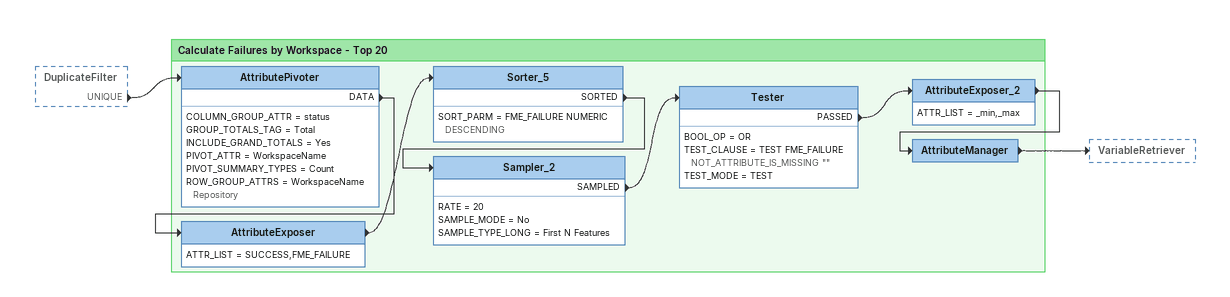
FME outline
DuplicateFilter [outside]
    UNIQUE -> AttributePivoter

Bookmark: Calculate Failures by Workspace - Top 20
AttributePivoter
    COLUMN_GROUP_ATTR = status
    GROUP_TOTALS_TAG = Total
    INCLUDE_GRAND_TOTALS = Yes
    PIVOT_ATTR = WorkspaceName
    PIVOT_SUMMARY_TYPES = Count
    ROW_GROUP_ATTRS = WorkspaceName Repository
    DATA -> AttributeExposer
AttributeExposer
    ATTR_LIST = SUCCESS,FME_FAILURE
    -> Sorter_5
Sorter_5
    SORT_PARM = FME_FAILURE NUMERIC DESCENDING
    SORTED -> Sampler_2
Sampler_2
    RATE = 20
    SAMPLE_MODE = No
    SAMPLE_TYPE_LONG = First N Features
    SAMPLED -> Tester
Tester
    BOOL_OP = OR
    TEST_CLAUSE = TEST FME_FAILURE NOT_ATTRIBUTE_IS_MISSING ""
    TEST_MODE = TEST
    PASSED -> AttributeExposer_2
AttributeExposer_2
    ATTR_LIST = _min,_max
    -> AttributeManager
AttributeManager
    -> VariableRetriever
